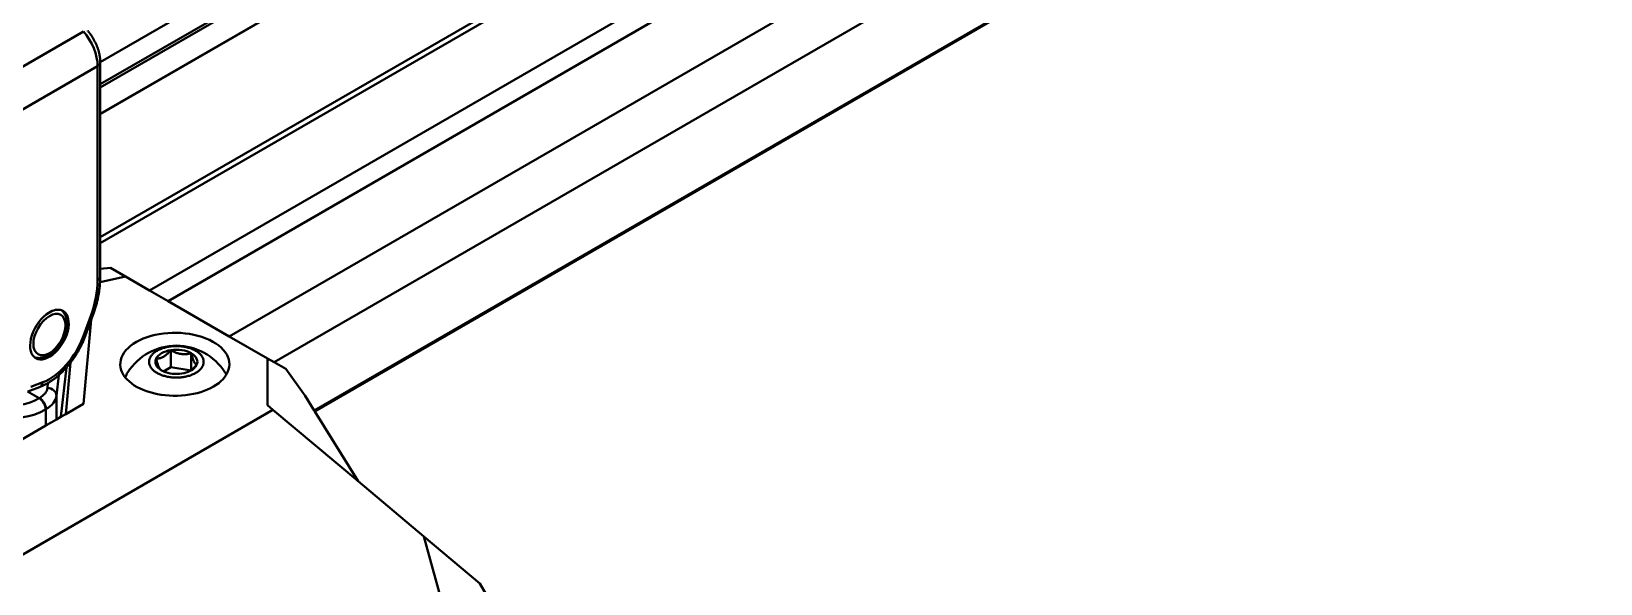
# Model space of a CAD drawing. Header units: millimetres. Extents: x 15 to 415, y 5 to 292.
# Drawn here: x 309.08 to 330.66, y 95.5 to 103.1 of the extents above; entities that cross this region are included whole.
import ezdxf

# ---------------------------------------------------------------- set-up
doc = ezdxf.new("R2010")
doc.units = ezdxf.units.MM
doc.layers.add('Geometries', color=7, linetype='Continuous')

msp = doc.modelspace()

# ---------------------------------------------------------------- linework, layer by layer
at = {"layer": 'Geometries', "linetype": 'Continuous', "lineweight": 40}
for p, q in [((310.0281, 102.6741), (333.291, 116.1049)), ((333.0224, 115.6436), (310.0281, 102.3679)), ((333.0498, 115.6154), (310.0281, 102.3238)), ((333.2899, 115.3911), (310.0281, 101.9609)), ((333.291, 115.3905), (310.0281, 101.9596)), ((335.8979, 115.1196), (310.0281, 100.1837)), ((334.4993, 114.3938), (310.0281, 100.2654)), ((335.6283, 113.9237), (310.7064, 99.5351)), ((335.6283, 113.6291), (310.9615, 99.3878)), ((335.643, 112.6666), (311.8024, 98.9023)), ((335.928, 112.1195), (312.4187, 98.5465)), ((335.8243, 111.0763), (312.9694, 97.881)), ((312.9772, 97.8686), (335.8331, 111.0645)), ((309.7963, 103.0957), (308.947, 102.6053)), ((309.9915, 102.618), (308.7376, 101.894)), ((309.9915, 102.618), (309.9915, 99.6731)), ((310.0281, 102.3679), (310.0281, 102.669)), ((310.0281, 102.3238), (310.0281, 102.3679)), ((310.0281, 101.9609), (310.0281, 102.3238)), ((310.0281, 101.9596), (310.0281, 101.9609)), ((310.0281, 101.0411), (310.0281, 101.9596)), ((310.0281, 100.2654), (310.0281, 101.0411)), ((310.0281, 100.1837), (310.0281, 100.2654)), ((310.0281, 99.8291), (310.0281, 100.1837)), ((310.3763, 99.7256), (310.0257, 99.6479)), ((310.0281, 99.8291), (310.1683, 99.8458)), ((310.0281, 99.7241), (310.0281, 99.8291)), ((310.1683, 99.8458), (310.3763, 99.7256)), ((310.7064, 99.5351), (310.3763, 99.7256)), ((310.9615, 99.3878), (310.7064, 99.5351)), ((311.8024, 98.9023), (310.9615, 99.3878)), ((309.8979, 99.1868), (309.7965, 98.9087)), ((309.9033, 99.1299), (309.7985, 97.9754)), ((309.8256, 98.9169), (309.9033, 99.1299)), ((309.9033, 99.1299), (309.927, 99.195)), ((312.3274, 98.5992), (311.8024, 98.9023)), ((310.9994, 98.4773), (310.9994, 98.7131)), ((311.2783, 98.4367), (311.2783, 98.6699)), ((309.5614, 98.4732), (309.485, 97.7944)), ((309.5538, 97.8341), (309.618, 98.5415)), ((310.9994, 98.4773), (310.8993, 98.4195)), ((311.2755, 98.4346), (310.9994, 98.4773)), ((311.2755, 98.4346), (311.2783, 98.4367)), ((312.3274, 97.9543), (312.3274, 98.5992)), ((312.4187, 98.5465), (312.3274, 98.5992)), ((312.5774, 98.4549), (312.4187, 98.5465)), ((312.5774, 98.4549), (312.8438, 98.0835)), ((309.0302, 98.144), (309.1919, 98.2044)), ((309.2365, 98.2705), (309.0748, 98.2101)), ((309.3088, 98.2607), (309.3012, 98.1932)), ((309.426, 98.0865), (309.4579, 98.3697)), ((309.1874, 98.0514), (309.0282, 98.1433)), ((309.1922, 98.0542), (309.1874, 98.0514)), ((309.426, 97.7603), (309.426, 98.0865)), ((309.7985, 97.9754), (309.5538, 97.8341)), ((312.8438, 98.0835), (312.9694, 97.881)), ((308.5233, 95.6536), (312.401, 97.8925)), ((309.2758, 97.8983), (309.2806, 97.9011)), ((309.2806, 97.9011), (309.2806, 97.6764)), ((309.426, 97.7603), (309.2806, 97.6764)), ((309.485, 97.7944), (309.426, 97.7603)), ((309.5538, 97.8341), (309.485, 97.7944)), ((312.3274, 97.9543), (312.401, 97.8925)), ((313.5725, 96.9095), (312.401, 97.8925)), ((312.9694, 97.881), (312.9772, 97.8686)), ((312.9772, 97.8686), (313.5725, 96.9095)), ((309.2806, 97.6764), (306.6556, 96.1608)), ((314.4791, 96.1487), (313.5725, 96.9095)), ((314.7629, 95.1187), (314.4791, 96.1487)), ((314.4791, 96.1487), (315.2465, 95.5048)), ((315.2465, 95.5048), (315.5074, 95.0552))]:
    msp.add_line(p, q, dxfattribs=at)
at = {"layer": 'Geometries', "linetype": 'Continuous', "lineweight": 40, "flags": 128}
for points in [[(309.9481, 102.9668), (309.9456, 102.9716), (309.9409, 102.9802), (309.9361, 102.9887), (309.9312, 102.9972), (309.9262, 103.0056), (309.9211, 103.0139), (309.9159, 103.0222), (309.9106, 103.0303), (309.9052, 103.0385), (309.8997, 103.0465), (309.8941, 103.0545), (309.8884, 103.0624), (309.8827, 103.0702), (309.8768, 103.0779), (309.8708, 103.0855), (309.8648, 103.093), (309.8586, 103.1005), (309.8527, 103.1074), (309.8513, 103.1091)], [(310.0278, 102.6862), (310.0276, 102.6918), (310.0271, 102.7008), (310.0264, 102.7098), (310.0256, 102.7189), (310.0247, 102.7279), (310.0235, 102.737), (310.0223, 102.7462), (310.0208, 102.7553), (310.0193, 102.7645), (310.0175, 102.7736), (310.0157, 102.7828), (310.0137, 102.792), (310.0115, 102.8011), (310.0092, 102.8103), (310.0068, 102.8195), (310.0042, 102.8286), (310.0015, 102.8378), (309.9986, 102.8469), (309.9956, 102.856), (309.9925, 102.8651), (309.9893, 102.8742), (309.9859, 102.8832), (309.9824, 102.8922), (309.9788, 102.9012), (309.9751, 102.9101), (309.9712, 102.919), (309.9672, 102.9279), (309.9631, 102.9367), (309.9589, 102.9455), (309.9546, 102.9543), (309.9501, 102.963), (309.9481, 102.9668)], [(310.0281, 102.6741), (310.0279, 102.6829), (310.0278, 102.6862)], [(310.0281, 102.669), (310.0281, 102.674), (310.0281, 102.6741)], [(310.0265, 99.6608), (310.0267, 99.665), (310.0273, 99.6784), (310.0277, 99.6918), (310.028, 99.7052), (310.0281, 99.7184), (310.0281, 99.7241)], [(309.9591, 99.2911), (309.9624, 99.302), (309.9665, 99.3162), (309.9706, 99.3304), (309.9745, 99.3446), (309.9782, 99.3588), (309.9819, 99.373), (309.9854, 99.3871), (309.9888, 99.4013), (309.992, 99.4154), (309.9951, 99.4296), (309.9981, 99.4437), (310.0009, 99.4578), (310.0036, 99.4718), (310.0062, 99.4858), (310.0086, 99.4999), (310.0109, 99.5138), (310.0113, 99.5162)], [(310.0113, 99.5162), (310.013, 99.5278), (310.0132, 99.5288)], [(310.0258, 99.6479), (310.026, 99.6515), (310.0265, 99.6608)], [(309.927, 99.195), (309.9297, 99.2025), (309.9348, 99.2167), (309.9397, 99.2309), (309.9445, 99.2451), (309.9491, 99.2593), (309.9537, 99.2735), (309.9581, 99.2878), (309.9591, 99.2911)], [(309.5216, 99.2335), (309.5202, 99.2353), (309.5164, 99.2398), (309.5125, 99.2442), (309.5085, 99.2485), (309.5044, 99.2525), (309.5002, 99.2565), (309.4959, 99.2602), (309.4946, 99.2613)], [(309.5495, 99.184), (309.5482, 99.1874), (309.5456, 99.1933), (309.5429, 99.1991), (309.5401, 99.2047), (309.5371, 99.2101), (309.534, 99.2155), (309.5307, 99.2206), (309.5273, 99.2257), (309.5238, 99.2305), (309.5216, 99.2335)], [(309.5353, 98.9158), (309.538, 98.9232), (309.5408, 98.931), (309.5435, 98.9388), (309.546, 98.9466), (309.5484, 98.9544), (309.5507, 98.9623), (309.5528, 98.9701), (309.5548, 98.978), (309.5567, 98.9858), (309.5584, 98.9936), (309.56, 99.0015), (309.5614, 99.0093), (309.5627, 99.017), (309.5639, 99.0248), (309.5649, 99.0325), (309.5658, 99.0402), (309.5665, 99.0479), (309.5671, 99.0555), (309.5675, 99.0631), (309.5676, 99.0651)], [(309.5676, 99.0651), (309.5678, 99.0707), (309.5679, 99.0782), (309.5678, 99.0856), (309.5676, 99.093), (309.5673, 99.1003), (309.5668, 99.1076), (309.5661, 99.1148), (309.5652, 99.1219), (309.5643, 99.1289), (309.5631, 99.1358), (309.5618, 99.1426), (309.5603, 99.1494), (309.5587, 99.156), (309.5569, 99.1625), (309.5549, 99.1689), (309.5528, 99.1752), (309.5506, 99.1814), (309.5495, 99.184)], [(309.3548, 98.6689), (309.357, 98.6706), (309.3632, 98.6754), (309.3693, 98.6803), (309.3754, 98.6854), (309.3814, 98.6906), (309.3874, 98.6959), (309.3933, 98.7013), (309.3991, 98.7069), (309.4049, 98.7126), (309.4106, 98.7184), (309.4162, 98.7243), (309.4218, 98.7304), (309.4273, 98.7365), (309.4327, 98.7427), (309.438, 98.7491), (309.4433, 98.7555), (309.4485, 98.7621), (309.4536, 98.7687), (309.4586, 98.7754), (309.4635, 98.7822), (309.4684, 98.7891), (309.4731, 98.796), (309.4778, 98.8031), (309.4823, 98.8102), (309.4868, 98.8174), (309.4912, 98.8246), (309.4954, 98.8319), (309.4988, 98.8378)], [(309.4988, 98.8378), (309.4996, 98.8393), (309.5036, 98.8467), (309.5076, 98.8542), (309.5114, 98.8617), (309.5138, 98.8664)], [(309.5138, 98.8664), (309.5152, 98.8692), (309.5188, 98.8768), (309.5223, 98.8845), (309.5257, 98.8922), (309.529, 98.8999), (309.5321, 98.9076), (309.5351, 98.9154), (309.5353, 98.9158)], [(309.6998, 98.6593), (309.7022, 98.6632), (309.709, 98.6742), (309.7156, 98.6853), (309.7221, 98.6964), (309.7285, 98.7076), (309.7349, 98.7189), (309.7411, 98.7302), (309.7472, 98.7416), (309.7532, 98.753), (309.7591, 98.7644), (309.7649, 98.776), (309.7706, 98.7875), (309.7762, 98.7991), (309.7816, 98.8107), (309.787, 98.8224), (309.7922, 98.8341), (309.7973, 98.8458), (309.8023, 98.8576), (309.8072, 98.8694), (309.812, 98.8812), (309.8166, 98.8931), (309.8212, 98.9049), (309.8256, 98.9168), (309.8256, 98.9169)], [(309.1218, 98.6157), (309.1267, 98.614), (309.1321, 98.6122), (309.1376, 98.6107), (309.1432, 98.6093), (309.1488, 98.608), (309.1545, 98.607), (309.1603, 98.6061), (309.1661, 98.6054), (309.1721, 98.6049), (309.178, 98.6046), (309.1841, 98.6045), (309.1901, 98.6045), (309.1963, 98.6048), (309.2025, 98.6052), (309.2087, 98.6058), (309.215, 98.6066), (309.2214, 98.6076), (309.2277, 98.6087), (309.2341, 98.6101), (309.2406, 98.6117), (309.247, 98.6134), (309.2535, 98.6153), (309.26, 98.6174), (309.2665, 98.6197), (309.273, 98.6222), (309.2795, 98.6249), (309.2861, 98.6277), (309.2926, 98.6308), (309.2991, 98.634), (309.3055, 98.6373), (309.312, 98.6409), (309.3157, 98.643)], [(309.3157, 98.643), (309.3191, 98.645), (309.3256, 98.6489), (309.3319, 98.6529), (309.3383, 98.6571), (309.3446, 98.6615), (309.3508, 98.666), (309.3548, 98.6689)], [(310.809, 98.399), (310.8198, 98.393), (310.8312, 98.3872), (310.8431, 98.3815), (310.8557, 98.3761), (310.8688, 98.3709), (310.8821, 98.3661), (310.896, 98.3616), (310.9104, 98.3573), (310.9252, 98.3534), (310.9391, 98.3501), (310.9532, 98.3471), (310.9677, 98.3445), (310.9824, 98.3422), (310.9973, 98.3402), (311.0125, 98.3385), (311.0277, 98.3372), (311.0431, 98.3363), (311.0586, 98.3358), (311.0742, 98.3356), (311.0897, 98.3358), (311.1052, 98.3363), (311.1206, 98.3372), (311.1359, 98.3385), (311.151, 98.3402), (311.1659, 98.3422), (311.1807, 98.3445), (311.1951, 98.3471), (311.2093, 98.3501), (311.2231, 98.3534), (311.2382, 98.3574), (311.2528, 98.3617), (311.2669, 98.3664), (311.2805, 98.3713), (311.2936, 98.3765), (311.3058, 98.3818), (311.3176, 98.3874), (311.3287, 98.3931), (311.3393, 98.399), (311.3497, 98.4052), (311.3598, 98.4118), (311.3695, 98.4187), (311.3789, 98.4259), (311.3879, 98.4335), (311.3963, 98.4412), (311.4042, 98.4492), (311.4115, 98.4575), (311.4183, 98.4661), (311.424, 98.4741), (311.4291, 98.4822), (311.4337, 98.4906), (311.4378, 98.4991), (311.4412, 98.5077), (311.444, 98.5164), (311.4463, 98.5253), (311.4479, 98.5342), (311.4488, 98.5431), (311.4492, 98.5521), (311.4488, 98.561), (311.4479, 98.57), (311.4463, 98.5789), (311.444, 98.5877), (311.4412, 98.5964), (311.4378, 98.6051), (311.4337, 98.6136), (311.4291, 98.6219), (311.424, 98.6301), (311.4183, 98.6381), (311.4114, 98.6468), (311.4039, 98.6552), (311.3958, 98.6634), (311.3873, 98.6712), (311.3783, 98.6788), (311.369, 98.6858), (311.3594, 98.6926), (311.3495, 98.6991), (311.3393, 98.7052), (311.3285, 98.7112), (311.3172, 98.717), (311.3052, 98.7226), (311.2927, 98.728), (311.2796, 98.7332), (311.2662, 98.738), (311.2523, 98.7426), (311.2379, 98.7468), (311.2231, 98.7508), (311.2093, 98.754), (311.1951, 98.757), (311.1807, 98.7597), (311.1659, 98.762), (311.151, 98.764), (311.1359, 98.7656), (311.1206, 98.7669), (311.1052, 98.7678), (311.0897, 98.7684), (311.0742, 98.7686), (311.0586, 98.7684), (311.0431, 98.7678), (311.0277, 98.7669), (311.0125, 98.7656), (310.9973, 98.764), (310.9824, 98.762), (310.9677, 98.7597), (310.9532, 98.757), (310.9391, 98.754), (310.9252, 98.7508), (310.9101, 98.7468), (310.8955, 98.7424), (310.8814, 98.7378), (310.8678, 98.7329), (310.8547, 98.7277), (310.8425, 98.7223), (310.8308, 98.7168), (310.8196, 98.7111), (310.809, 98.7052), (310.7986, 98.6989), (310.7885, 98.6924), (310.7788, 98.6855), (310.7694, 98.6782), (310.7604, 98.6707), (310.7521, 98.6629), (310.7442, 98.6549), (310.7368, 98.6466), (310.73, 98.6381), (310.7243, 98.6301), (310.7192, 98.6219), (310.7146, 98.6136), (310.7106, 98.6051), (310.7071, 98.5964), (310.7043, 98.5877), (310.702, 98.5789), (310.7004, 98.57), (310.6995, 98.561), (310.6992, 98.5521), (310.6995, 98.5431), (310.7004, 98.5342), (310.702, 98.5253), (310.7043, 98.5164), (310.7071, 98.5077), (310.7106, 98.4991), (310.7146, 98.4906), (310.7192, 98.4822), (310.7243, 98.4741), (310.73, 98.4661), (310.7369, 98.4574), (310.7444, 98.4489), (310.7525, 98.4408), (310.761, 98.4329), (310.77, 98.4254), (310.7793, 98.4183), (310.7889, 98.4115), (310.7988, 98.4051), (310.809, 98.399)], [(310.9994, 98.7131), (310.9891, 98.7013), (310.9785, 98.6899), (310.9678, 98.6788), (310.9569, 98.6682), (310.9478, 98.6598), (310.9385, 98.6517), (310.9291, 98.6442), (310.9197, 98.6371), (310.9102, 98.6305), (310.9038, 98.6264), (310.8974, 98.6226), (310.8894, 98.6182), (310.8815, 98.6142), (310.8736, 98.6107), (310.8657, 98.6075), (310.8577, 98.6047), (310.8497, 98.6023), (310.8418, 98.6003), (310.834, 98.5987), (310.8242, 98.5971), (310.8144, 98.596), (310.8048, 98.5954), (310.7953, 98.5952)], [(311.2783, 98.6699), (311.267, 98.667), (311.256, 98.6645), (311.2453, 98.6624), (311.2348, 98.6606), (311.2246, 98.6591), (311.2146, 98.658), (311.2048, 98.6572), (311.1935, 98.6566), (311.1823, 98.6565), (311.1714, 98.6567), (311.1605, 98.6574), (311.1497, 98.6585), (311.1389, 98.6599), (311.1281, 98.6618), (311.1173, 98.6641), (311.1064, 98.6668), (311.0954, 98.6699), (311.0843, 98.6735), (311.073, 98.6776), (311.0631, 98.6814), (311.0531, 98.6857), (311.0429, 98.6903), (311.0325, 98.6953), (311.0218, 98.7008), (311.0108, 98.7067), (310.9994, 98.7131)], [(311.353, 98.5089), (311.35, 98.5108), (311.347, 98.513), (311.3441, 98.5154), (311.3414, 98.518), (311.3386, 98.5208), (311.3359, 98.5239), (311.3333, 98.5273), (311.3303, 98.5315), (311.3273, 98.536), (311.3243, 98.5409), (311.3214, 98.5462), (311.3185, 98.5518), (311.3156, 98.5579), (311.3127, 98.5643), (311.3098, 98.5711), (311.3069, 98.5785), (311.304, 98.5862), (311.301, 98.5945), (311.298, 98.6034), (311.2954, 98.6114), (311.2927, 98.6198), (311.2899, 98.6288), (311.2871, 98.6382), (311.2843, 98.6482), (311.2813, 98.6588), (311.2783, 98.6699)], [(309.5614, 98.4732), (309.5658, 98.4781), (309.574, 98.4876), (309.5822, 98.4972), (309.5904, 98.507), (309.5984, 98.5168), (309.6064, 98.5267), (309.6143, 98.5367), (309.618, 98.5415)], [(310.7953, 98.5952), (310.7984, 98.584), (310.8013, 98.5735), (310.8042, 98.5635), (310.807, 98.5541), (310.8097, 98.5451), (310.8124, 98.5367), (310.815, 98.5286), (310.818, 98.5198), (310.821, 98.5115), (310.824, 98.5037), (310.8269, 98.4964), (310.8298, 98.4896), (310.8327, 98.4831), (310.8327, 98.4831)], [(310.8327, 98.4831), (310.8356, 98.4771), (310.8385, 98.4715), (310.8414, 98.4662), (310.8443, 98.4613), (310.8473, 98.4568), (310.8503, 98.4526), (310.853, 98.4492), (310.8557, 98.4461), (310.8584, 98.4433), (310.8612, 98.4406), (310.8641, 98.4383), (310.867, 98.4361), (310.87, 98.4342)], [(311.2641, 98.4266), (311.2668, 98.4284), (311.2747, 98.434), (311.2755, 98.4346)], [(311.2783, 98.4367), (311.2826, 98.44), (311.2906, 98.4464), (311.2986, 98.4532), (311.3065, 98.4603), (311.3143, 98.4677), (311.3204, 98.4738)], [(311.3204, 98.4738), (311.3241, 98.4775), (311.3339, 98.4877), (311.3435, 98.4982), (311.353, 98.5089)], [(309.1919, 98.2044), (309.1925, 98.2046), (309.2023, 98.2084), (309.2122, 98.2124), (309.222, 98.2165), (309.2319, 98.2209), (309.2417, 98.2253), (309.2516, 98.23), (309.2614, 98.2348), (309.2712, 98.2399), (309.281, 98.245), (309.2908, 98.2504), (309.3005, 98.2559), (309.3088, 98.2607)], [(309.3088, 98.2607), (309.3103, 98.2616), (309.32, 98.2674), (309.3297, 98.2734), (309.3393, 98.2795), (309.3489, 98.2858), (309.3585, 98.2923), (309.3681, 98.2989), (309.3776, 98.3056), (309.3871, 98.3125), (309.3965, 98.3196), (309.4059, 98.3267), (309.4152, 98.3341), (309.4246, 98.3415), (309.4338, 98.3491), (309.443, 98.3569), (309.4522, 98.3647), (309.4579, 98.3697)]]:
    msp.add_lwpolyline(points, dxfattribs=at)
at = {"layer": 'Geometries', "linetype": 'Continuous', "lineweight": 40}
for centre, radius, start, end in [((308.6337, 99.7347), 1.3948, 351.51343, 356.43469), ((308.514, 99.3955), 1.3958, 322.27828, 328.16773), ((311.0742, 97.9816), 0.793, 32.52099, 147.47901), ((308.6638, 99.2679), 1.1989, 311.47987, 318.48144)]:
    msp.add_arc(centre, radius, start, end, dxfattribs=at)
for centre, major_axis, ratio, start_param, end_param in [((309.638, 102.8221), (-0.25, 0.433), 0.5773503, 3.9269908, 5.0333533), ((309.9031, 102.669), (0.125, 0), 0.5773503, 5.4977871, 6.2831849), ((309.9031, 99.7241), (0.125, 0), 0.5773503, 5.4977871, 6.2831853), ((309.196, 99.2138), (-0.5625, -0.9743), 0.5773503, 1.8662371, 2.3561945), ((309.3286, 98.9267), (-0.1875, -0.3248), 0.5773503, 3.2505355, 3.9653916), ((309.3286, 98.9267), (-0.1875, -0.3248), 0.5773503, 3.9653916, 6.1739855), ((309.3286, 98.9267), (-0.1875, -0.3248), 0.5773503, 0, 3.2505355), ((309.8095, 99.2378), (0.1174, -0.0428), 0.2377324, 5.6466771, 6.2831886), ((309.3286, 98.9267), (-0.375, -0.6495), 0.5773503, 0.6108733, 1.866247), ((309.7082, 98.9598), (0.1174, -0.0428), 0.2377399, 5.6466831, 6.2831781), ((311.0532, 98.5184), (-0.75, 0), 0.5773503, 2.8046068, 6.7159689), ((311.0742, 98.5521), (-0.2887, 0), 0.5773503, 4.9741884, 6.0213859), ((311.0742, 98.5521), (-0.2887, 0), 0.5773503, 3.9269908, 4.9741884), ((311.0742, 98.5521), (-0.2887, 0), 0.5773503, 2.8797933, 3.9269908), ((309.3286, 98.9267), (-0.1875, -0.3248), 0.5773503, 6.1739855, 6.2831853), ((311.0742, 98.2658), (-0.7125, 0), 0.5773503, 5.9304687, 6.1098283), ((311.0742, 98.5521), (-0.2887, 0), 0.5773503, 6.0213859, 7.0685835), ((311.0742, 98.5521), (-0.2887, 0), 0.5773503, 0.7853982, 0.9200385), ((311.0742, 98.5521), (-0.2887, 0), 0.5773503, 0.9200385, 1.8325957), ((311.0742, 98.5521), (-0.2887, 0), 0.5773503, 1.8325957, 2.2891592), ((311.0742, 98.5521), (-0.2887, 0), 0.5773503, 2.2891592, 2.8797933), ((311.0742, 98.2658), (-0.7125, 0), 0.5773503, 3.4107474, 3.4943092), ((309.2758, 98.8169), (0.5625, 0.9743), 0.5773503, 2.3561945, 3.9269908), ((309.1481, 98.3215), (0.0438, -0.1171), 0.6688348, 0.0000109, 0.8892877), ((308.927, 98.2073), (0.375, 0), 0.5773503, 5.4977871, 6.2182848), ((309.3012, 98.0912), (-0.1242, 0.014), 0.8147776, 3.2330555, 4.8038518), ((311.0532, 98.5184), (-0.75, 0), 0.5773503, 0.4327836, 2.8046068), ((309.1874, 98.8679), (-0.5, -0.866), 0.5773503, 0.000002, 0.7853982), ((309.1874, 97.9493), (-0.0625, 0.1083), 0.5773503, 3.9269908, 5.4977871), ((309.1922, 97.9521), (-0.0625, 0.1083), 0.5773503, 3.9269908, 5.4977871), ((308.927, 98.1052), (-0.5, 0), 0.5773503, 2.3561945, 3.0766921)]:
    msp.add_ellipse(centre, major_axis=major_axis, ratio=ratio, start_param=start_param, end_param=end_param, dxfattribs=at)
msp.add_ellipse((309.3286, 98.9267), major_axis=(-0.1563, -0.2706), ratio=0.5773503, dxfattribs=at)

doc.saveas('drawing.dxf')
